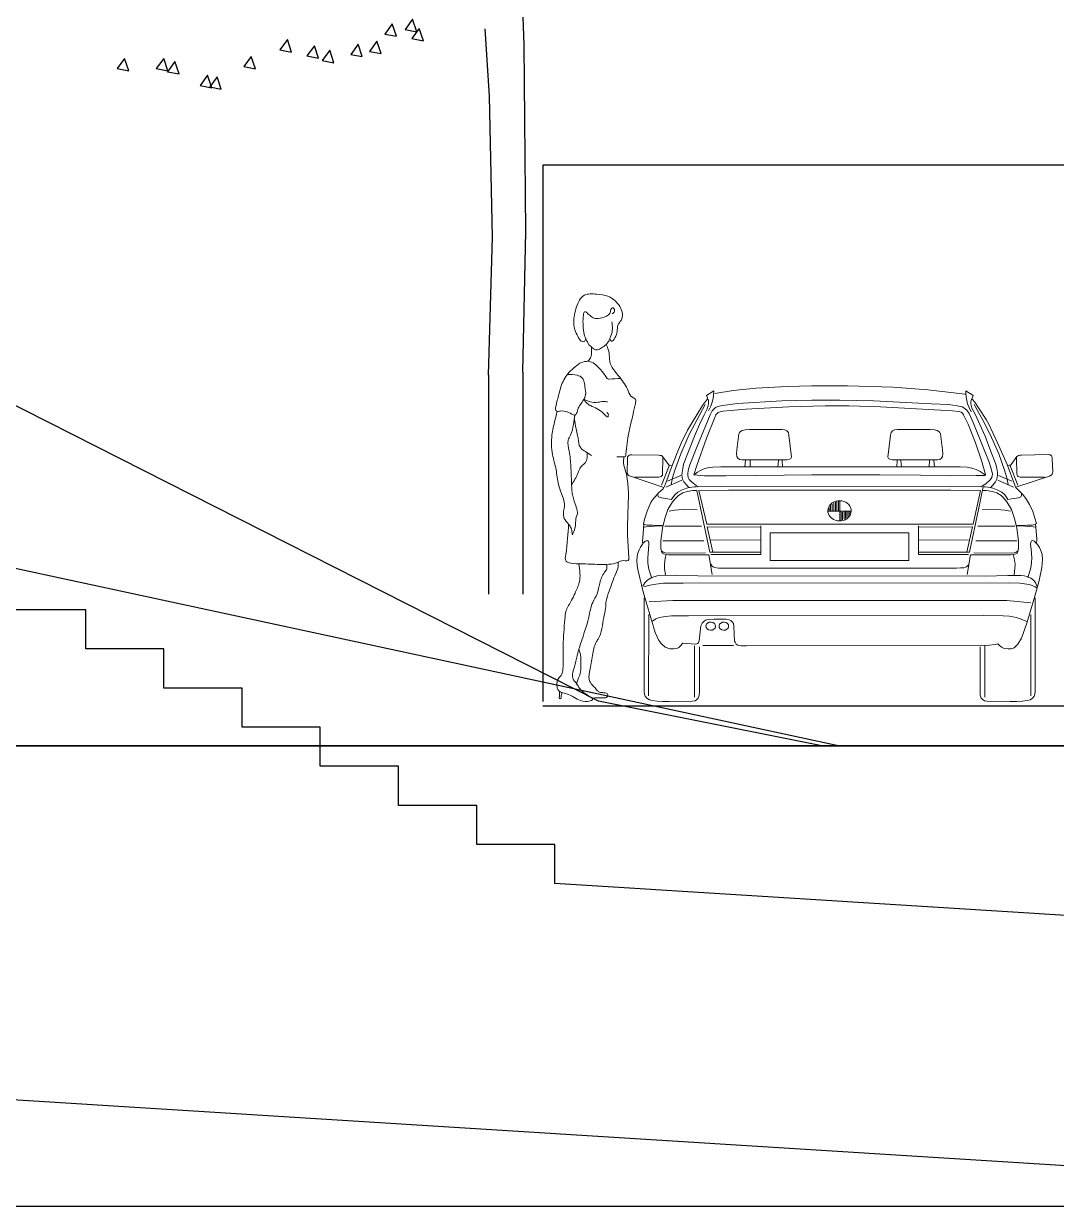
# Model space of a CAD drawing. Header units: millimetres. Extents: x 462666 to 1244237, y 2328025 to 3795663.
# Drawn here: x 885877 to 890500, y 2943224 to 2948516 of the extents above; entities that cross this region are included whole.
import ezdxf
from ezdxf.lldxf.tags import DXFTag

# ---------------------------------------------------------------- set-up
doc = ezdxf.new("R2010")
doc.units = ezdxf.units.MM
for name, color, linetype in [('MUR-POH', 64, 'Continuous'), ('MUR_POH', 64, 'Continuous'), ('PLO_LIN', 6, 'Continuous')]:
    doc.layers.add(name, color=color, linetype=linetype)
doc.layers.add('Srafy', color=8, linetype='Continuous', lineweight=5)
tags = doc.linetypes.add('DASHED', pattern=[0.75, 0.5, -0.25]).pattern_tags.tags
tags[6:7] = [DXFTag(74, 4), DXFTag(75, 0), DXFTag(340, '0'), DXFTag(46, 1.0), DXFTag(50, 0.0), DXFTag(44, 0.0), DXFTag(45, 0.0)]
tags[4:5] = [DXFTag(74, 4), DXFTag(75, 0), DXFTag(340, '0'), DXFTag(46, 1.0), DXFTag(50, 0.0), DXFTag(44, 0.0), DXFTag(45, 0.0)]

# ---------------------------------------------------------------- blocks, each defined once
blk = doc.blocks.new('strom14', base_point=(-17517.4, -64197.3))
at = {"color": 1}
for p, q in [((-17433.9, -62727.3), (-17439.4, -62602.7)), ((-17590.3, -62956.7), (-17609.5, -62654.5)), ((-17427.3, -63562), (-17433.9, -62727.3)), ((-17576.7, -63587.6), (-17590.3, -62956.7)), ((-17593.8, -64204.1), (-17576.7, -63587.6)), ((-17441, -64190.6), (-17427.3, -63562))]:
    blk.add_line(p, q, dxfattribs=at)
for points in [[(-18024.9, -62632.4), (-18058.3, -62678.3), (-18006.4, -62688.3)], [(-17933.8, -62611.9), (-17967.2, -62657.8), (-17915.3, -62667.8)], [(-17904.2, -62652.9), (-17937.6, -62698.8), (-17885.7, -62708.8)], [(-18494.2, -62703), (-18527.6, -62748.9), (-18475.7, -62758.9)], [(-18093.3, -62709.8), (-18126.7, -62755.7), (-18074.8, -62765.8)], [(-18373.5, -62730.3), (-18406.9, -62776.2), (-18355, -62786.3)], [(-18305.1, -62750.8), (-18338.5, -62796.7), (-18286.6, -62806.7)], [(-18177.6, -62723.5), (-18211, -62769.4), (-18159.1, -62779.4)], [(-19223.2, -62787.3), (-19256.6, -62833.1), (-19204.7, -62843.2)], [(-19047.8, -62787.3), (-19081.2, -62833.1), (-19029.3, -62843.2)], [(-18997.6, -62800.9), (-19031.1, -62846.8), (-18979.1, -62856.9)], [(-18655.9, -62778.2), (-18689.4, -62824), (-18637.4, -62834.1)], [(-18851.9, -62862.4), (-18885.3, -62908.3), (-18833.3, -62918.4)], [(-18808.6, -62869.3), (-18842, -62915.1), (-18790.1, -62925.2)]]:
    blk.add_lwpolyline(points, close=True, dxfattribs=at)
blk = doc.blocks.new('woman_side')
at = {"layer": 'Srafy'}
for points in [[(891842, 2988275.7), (891837.9, 2988213.8), (891833.7, 2988196.3), (891839.6, 2988189), (891855.3, 2988203.8), (891866, 2988233.1), (891869, 2988260.9), (891883.3, 2988282), (891889.3, 2988311.3), (891854.8, 2988370.9), (891823.2, 2988390.9), (891774.7, 2988399.3), (891718.9, 2988395.1), (891684.1, 2988342.5), (891671.5, 2988273.1), (891686.2, 2988217.3), (891718.4, 2988188.1), (891723.1, 2988192.6), (891724.8, 2988201.4)], [(891739.6, 2988172.5), (891715.9, 2988228.3), (891712.8, 2988268.5), (891714.8, 2988306.7), (891721, 2988321.2), (891729.3, 2988317), (891750, 2988299.5), (891767.6, 2988291.2), (891796.5, 2988293.3), (891832.7, 2988313.9), (891837.9, 2988330.5), (891844.1, 2988338.7), (891854.4, 2988327.4), (891846.1, 2988313.9), (891843, 2988312.9)], [(891734.2, 2988099.2), (891746, 2988113.5), (891750.8, 2988135.3), (891750.2, 2988163.6)], [(891739.6, 2988172.5), (891754.1, 2988160.1), (891765.5, 2988151.9), (891782, 2988151.9), (891800.6, 2988162.2), (891820.3, 2988178.7), (891830.6, 2988193.2), (891833.7, 2988196.3)], [(891817, 2988175), (891829.3, 2988137.7), (891832.4, 2988100.2), (891877, 2988027.6), (891915.2, 2987966.7), (891933.9, 2987938.2), (891947.7, 2987929.4), (891947.2, 2987911.1), (891936.9, 2987863.9), (891905, 2987683.2), (891902.5, 2987673.8), (891892.4, 2987672.1), (891863.9, 2987671.7)], [(891880.9, 2988022.7), (891829.5, 2988020), (891824.1, 2988020.5), (891818.1, 2988026.4), (891804.8, 2988045.7), (891775.1, 2988078.3), (891751.3, 2988095.6), (891727.6, 2988099), (891698.9, 2988090.2), (891671.1, 2988069.4), (891644.9, 2988043.2), (891627.1, 2988017), (891605.1, 2987952.9), (891591, 2987895.8), (891590.9, 2987880.8), (891594.1, 2987876.7), (891611.6, 2987876.4), (891669.6, 2987859.9), (891675.9, 2987858.2), (891681.1, 2987861.9), (891689.6, 2987883.1), (891715.7, 2987927.4), (891724.1, 2987948.3), (891721.2, 2987986.4), (891716.6, 2988012.4), (891710.1, 2988024.2), (891686.6, 2988036.6), (891642.7, 2988040.6)], [(891716.8, 2987929.2), (891727.4, 2987914.2), (891745.6, 2987900.8), (891807.2, 2987863.3), (891823.8, 2987850.5), (891825.3, 2987864), (891820, 2987870)], [(891716.8, 2987929.2), (891742.3, 2987918.7), (891781.1, 2987915.7), (891802, 2987919.3), (891821.7, 2987917.5)], [(891675.5, 2987858.2), (891669.8, 2987816.3), (891657, 2987769.2), (891646.3, 2987745.7), (891650.6, 2987697.6), (891658.1, 2987629.2), (891661.3, 2987557.1), (891664.5, 2987509), (891677.4, 2987461.9), (891687, 2987430.5), (891688.3, 2987418.5), (891685, 2987409.2), (891679.6, 2987378.3), (891678, 2987358.2), (891668, 2987328.9), (891665.7, 2987323.5), (891664.1, 2987330.4), (891659.5, 2987352), (891648.4, 2987370.6), (891628.6, 2987396), (891625.9, 2987414.9), (891626.4, 2987432.4), (891629.9, 2987447.3), (891628.9, 2987468.2), (891602.9, 2987548.1), (891592.2, 2987614.1), (891576.5, 2987682.2), (891573.7, 2987769.2), (891587.3, 2987834.3), (891597.4, 2987875.2)], [(891750.3, 2987678), (891723.3, 2987695), (891705.3, 2987708.9), (891696.3, 2987723.9), (891692.3, 2987746.9), (891688.3, 2987766.9), (891681.9, 2987797.7), (891673.6, 2987843.1)], [(891895.8, 2987672), (891894.3, 2987642.1), (891895.9, 2987633.6), (891906.8, 2987594), (891913.6, 2987425.1), (891918.2, 2987219.5), (891918.4, 2987214.9), (891917.9, 2987211.8), (891894, 2987207.3), (891866.6, 2987199.1), (891787.3, 2987190.3), (891705.6, 2987192.7), (891657.6, 2987195.9), (891637.1, 2987205.4), (891635.5, 2987234.7), (891648.4, 2987370.6)], [(891661.6, 2987546.5), (891689.6, 2987597.5), (891706.1, 2987629.6), (891724.1, 2987646.8), (891730.7, 2987690.2)], [(891694.2, 2987192.7), (891696, 2987109.6), (891677, 2987062.2), (891661.9, 2987030), (891637.2, 2986982.6), (891631.5, 2986944.7), (891624.2, 2986828.9), (891622.5, 2986720.7), (891617.9, 2986699.2), (891602.5, 2986679.3), (891596.4, 2986662.4), (891596.4, 2986644), (891599.5, 2986630.1), (891616.4, 2986617.9), (891639.4, 2986611.7), (891671.7, 2986596.4), (891700.9, 2986581), (891745.5, 2986579.5), (891754.7, 2986584.1), (891733.2, 2986605.6), (891694.8, 2986639.4), (891685.6, 2986654.7), (891666.7, 2986681.5), (891670.5, 2986718.2), (891696.6, 2986818.5), (891738.5, 2986954), (891756.3, 2987020.5), (891775.5, 2987058.1), (891787.5, 2987106.9), (891809.4, 2987155.1), (891819.2, 2987170.3), (891818.4, 2987190.3)], [(891751.8, 2986592.7), (891809.4, 2986594), (891818.5, 2986595.5), (891822.1, 2986599.8), (891824.3, 2986606.8), (891820.4, 2986612.8), (891811.3, 2986616.1), (891801.9, 2986616.6), (891791.8, 2986617.1), (891782.6, 2986620.9), (891773, 2986629.6), (891766.8, 2986637.8), (891753.5, 2986651.5), (891745.6, 2986662), (891741.6, 2986671.2), (891739.6, 2986689), (891741.6, 2986705.4), (891744.9, 2986722.5), (891756.8, 2986791.3), (891763.4, 2986822.2), (891771.3, 2986841.9), (891780.5, 2986856.4), (891805.6, 2986953.5), (891813.5, 2986993.6), (891816.8, 2987026.9), (891830, 2987070.3), (891859.1, 2987149.4), (891870.2, 2987179.8), (891869.5, 2987200.3)], [(891694.4, 2986811.2), (891702.8, 2986776.7), (891702.8, 2986729), (891701.6, 2986708.1), (891693.3, 2986683.4), (891686.2, 2986664.6), (891684.5, 2986656.1)], [(891607.4, 2986622.2), (891606.1, 2986593.6), (891606.1, 2986591.5), (891614.8, 2986591.3), (891615.1, 2986593.9), (891614.5, 2986600), (891619.7, 2986616.8)]]:
    blk.add_spline(points, degree=3, dxfattribs=at)
blk = doc.blocks.new('BMW_záď', base_point=(48926.8, 8342.9))
at = {"color": 0, "linetype": 'ByBlock', "lineweight": -2}
for p, q in [((47741.4, 9420.8), (47738.4, 9391.8)), ((47762.4, 9392.1), (47761.8, 9420.5)), ((47889.3, 9421.2), (47886.8, 9391.5)), ((47906.9, 9391.2), (47905.7, 9420.2)), ((48419.5, 9391.2), (48420.6, 9420.2)), ((48437, 9421.2), (48439.6, 9391.5)), ((48563.9, 9392.1), (48564.6, 9420.5)), ((48584.9, 9420.8), (48588, 9391.8)), ((47400.3, 9396.7), (47365.2, 9309.9)), ((48926.1, 9396.7), (48961.1, 9309.9)), ((47385.1, 9301), (47455.9, 9332.3)), ((47452.5, 9352.9), (47392.1, 9328.3)), ((48941.3, 9301), (48870.5, 9332.3)), ((48873.9, 9352.9), (48934.3, 9328.3)), ((48116.5, 9195.6), (48116.5, 9210.5)), ((48122.5, 9218.9), (48122.5, 9196.9)), ((48129.3, 9224.7), (48129.3, 9195.6)), ((48136.8, 9196.2), (48136.8, 9231.2)), ((48144.3, 9234.5), (48144.3, 9195.6)), ((48151, 9196.2), (48151, 9237.1)), ((48158.5, 9239), (48158.5, 9195.6)), ((48164.1, 9150.7), (48164.1, 9240.9)), ((48110.4, 9193.8), (48214.7, 9194.3)), ((48169, 9190.4), (48169, 9152.8)), ((48175.8, 9155.4), (48175.8, 9189.8)), ((48182.5, 9191.1), (48182.5, 9158.7)), ((48188.5, 9161.3), (48188.5, 9191.1)), ((48195.2, 9190.4), (48195.2, 9165.8)), ((48201.2, 9171), (48201.2, 9190.4)), ((48208, 9190.4), (48207.2, 9178.7)), ((47380.1, 9127.4), (47545.3, 9127)), ((48946.3, 9127.4), (48781.1, 9127)), ((47554.6, 9061.4), (47370.9, 9060.9)), ((47808.3, 9065.2), (47586.3, 9063.5)), ((48740.1, 9063.5), (48518, 9065.2)), ((48771.8, 9061.4), (48955.5, 9060.9)), ((47308.3, 8732.2), (47307.9, 8368.3)), ((49018.5, 8368.3), (49018.1, 8732.2)), ((47513.4, 8362.2), (47513.9, 8590.7)), ((47687.7, 8592.2), (47550.5, 8592.6)), ((48812.5, 8590.7), (48813, 8362.2))]:
    blk.add_line(p, q, dxfattribs=at)
at = {"color": 0, "linetype": 'ByBlock', "lineweight": -2, "flags": 128}
for points in [[(48724.8, 9717.9), (48557.9, 9737.1), (48401.9, 9748.2), (48197.5, 9754.7), (48038.4, 9755.2), (47928, 9752), (47787.3, 9744.2), (47686.1, 9733.3), (47604.1, 9720.1)], [(47576, 9643.1), (47586, 9663.4), (47592.5, 9681.6), (47596.2, 9698), (47598.7, 9714.5), (47599.5, 9732.6), (47566.3, 9711.7), (47570.8, 9701.1), (47571.4, 9698.4), (47571.4, 9696.1), (47570.1, 9693.9), (47567, 9690.3), (47549.4, 9667), (47523.3, 9624.8), (47481.8, 9556.1), (47453.8, 9498.4), (47436.3, 9455.2), (47409.2, 9386), (47389.7, 9332.7), (47380.5, 9309.1), (47376.7, 9299.7), (47375.1, 9296.6), (47372.5, 9293.6), (47360.4, 9283.4), (47353, 9277), (47336.7, 9258.2), (47325.9, 9244.9), (47318.3, 9232.5), (47312.2, 9219.3), (47301, 9193.5), (47291.8, 9167.1), (47286, 9144.7), (47284.3, 9137.8), (47286.8, 9136.2), (47281.9, 9074), (47281.2, 9061.9), (47281, 9054.8), (47281.8, 9048.8), (47280.5, 9045.9), (47271.5, 9032.9), (47265, 9021.2), (47259.7, 9006.1), (47256.7, 8993), (47255.1, 8973.7), (47256.1, 8952.2), (47259.3, 8932.6), (47283, 8833.5), (47299, 8782.9), (47337.7, 8651.2), (47345.4, 8631.9), (47354.3, 8615.4), (47363.9, 8601.5), (47382.4, 8585.9), (47403.2, 8578.1), (47420.3, 8577.8), (47434, 8579.6), (47443.3, 8584.6), (47453, 8593.9), (47459.5, 8603.3), (47518, 8598.9), (47524.2, 8599.9), (47528.5, 8602), (47531.6, 8606), (47533.8, 8613.5), (47542, 8681.6), (47548.1, 8693.3), (47555.2, 8701), (47563.2, 8706.1), (47574.7, 8709.7), (47599.1, 8711.4), (47651.8, 8711.3), (47669.1, 8708.3), (47676.6, 8704.3), (47682.8, 8697.6), (47687.1, 8690.8), (47690, 8677.2), (47692.5, 8612.9), (47694.8, 8607.4), (47699.5, 8599.6), (47706.7, 8594.8), (47721.5, 8592.1), (47745.5, 8591.3), (48796.2, 8592.2), (48833.6, 8594.7), (48858.6, 8597.2), (48870.4, 8600.5), (48876.2, 8594.7), (48887.7, 8585.6), (48900, 8580), (48916.8, 8577.4), (48931.2, 8578.2), (48943.6, 8583), (48960.9, 8598.2), (48977.1, 8625.2), (49001.2, 8693.5), (49036.7, 8813.1), (49055.8, 8883.8), (49068.6, 8941.9), (49071.5, 8977.2), (49069.2, 8999.4), (49064, 9017.6), (49057.6, 9031.7), (49048.3, 9045.5), (49044.4, 9048.9), (49044.3, 9053.2), (49046.2, 9059.6), (49045.2, 9070.2), (49039.3, 9136.8), (49043.5, 9138.1), (49037.1, 9162.9), (49027.2, 9193.2), (49013.1, 9224), (48999.7, 9246.3), (48982.9, 9268.4), (48969.5, 9282.5), (48955.3, 9295), (48951.8, 9298.7), (48947.1, 9310.5), (48912.2, 9402.4), (48869.9, 9499.5), (48830.9, 9583), (48818, 9603.8), (48787.9, 9651.3), (48767.8, 9681), (48754.3, 9696.9), (48760.2, 9711.7), (48727.5, 9732.7), (48727.4, 9719.1), (48730.7, 9696.7), (48735.6, 9674.7), (48740.7, 9660.7), (48751.6, 9639)], [(47573.7, 9695.1), (47575.3, 9689.5), (47575.9, 9682.8), (47575.6, 9675.5), (47574.4, 9667.4), (47569.7, 9651.9), (47556, 9624.6), (47535.2, 9581.3), (47512.6, 9530), (47486.7, 9460.4), (47464.7, 9403.6), (47460.5, 9385.6), (47457.3, 9367.5), (47456.5, 9354.7), (47459.8, 9336.6), (47466.1, 9325), (47478.3, 9310.5), (47487.6, 9300.4)], [(47528.4, 9303.1), (47639.4, 9303.9), (48174.2, 9306.6), (48657.7, 9304), (48795.4, 9302.2), (48817.6, 9316), (48837, 9333.6), (48844.2, 9344.3), (48846.2, 9351.6), (48846.7, 9359.8), (48843.1, 9378.6), (48831.7, 9413.7), (48760.8, 9590.2), (48742.3, 9630.3), (48732, 9645.2), (48723.7, 9652.7), (48711.3, 9660.9), (48689.5, 9666), (48650.3, 9670.7), (48574.5, 9674.9), (48315.7, 9687.9), (48164.4, 9691.2), (48037.8, 9690.3), (47903.7, 9687.5), (47705.7, 9675.6), (47637.9, 9667), (47618, 9662.2), (47607.5, 9657.3), (47600.6, 9651.5), (47592.2, 9642.3), (47583.5, 9625.2), (47523.1, 9481.1), (47492.7, 9401.3), (47486.6, 9381.9), (47483.6, 9364.3), (47483.2, 9354.5), (47484.2, 9344.9), (47488.8, 9335), (47499.8, 9324.9), (47512.7, 9314.8), (47528.4, 9303.1)], [(48752.7, 9695.1), (48751.1, 9689.5), (48750.5, 9682.8), (48750.8, 9675.5), (48751.9, 9667.4), (48756.6, 9651.9), (48770.4, 9624.6), (48791.1, 9581.3), (48813.8, 9530), (48839.7, 9460.4), (48861.7, 9403.6), (48865.9, 9385.6), (48869, 9367.5), (48869.9, 9354.7), (48866.6, 9336.6), (48860.3, 9325), (48848.1, 9310.5), (48838.7, 9300.4)], [(47409.5, 9313.6), (47415.5, 9343.1), (47425.5, 9377.9), (47451.4, 9450.4), (47489.5, 9536.4), (47523.1, 9601), (47560.9, 9671.1)], [(47603.8, 9613), (47566.5, 9521), (47523.2, 9398.8), (47510.2, 9356.7), (47558, 9352.4), (47654.1, 9351.6), (47790.4, 9354.1), (48038.2, 9357.1), (48343.2, 9356.4), (48525.5, 9354.6), (48660.7, 9352.6), (48774, 9353.2), (48806, 9353.5), (48812.7, 9353.7), (48816.2, 9355.6), (48816.2, 9358.5), (48798.4, 9420), (48770.3, 9499.1), (48738.1, 9583.4), (48716.6, 9625.7), (48712.4, 9631.9), (48706.1, 9636.8), (48696.1, 9640.3), (48667.8, 9643.3), (48346, 9660.8), (48203.7, 9665.2), (48097.5, 9665.4), (47934.9, 9660.2), (47742.3, 9650.1), (47640.2, 9641.7), (47628, 9639.2), (47619.6, 9635.7), (47614.1, 9631.2), (47608.8, 9624.6), (47603.8, 9613)], [(48916.9, 9313.6), (48910.9, 9343.1), (48900.9, 9377.9), (48875, 9450.4), (48836.8, 9536.4), (48803.3, 9601), (48765.5, 9671.1)], [(47744.6, 9423.2), (47725.5, 9423.8), (47715.3, 9425.9), (47707.5, 9430.7), (47703, 9438.8), (47701.3, 9450.5), (47703.3, 9468.2), (47711.6, 9539.8), (47714.7, 9546.2), (47719.5, 9551.2), (47727.3, 9555.3), (47739.3, 9558.2), (47757.9, 9559.6), (47904.2, 9559.6), (47918.3, 9557.7), (47926.9, 9554), (47933.6, 9545.6), (47935.8, 9534.3), (47947.1, 9435.7), (47945, 9430.2), (47938.9, 9426.5), (47928, 9424.4), (47744.6, 9423.2)], [(48581.7, 9423.2), (48600.9, 9423.8), (48611.1, 9425.9), (48618.9, 9430.7), (48623.4, 9438.8), (48625.1, 9450.5), (48623.1, 9468.2), (48614.7, 9539.8), (48611.7, 9546.2), (48606.9, 9551.2), (48599.1, 9555.3), (48587, 9558.2), (48568.5, 9559.6), (48422.2, 9559.6), (48408.1, 9557.7), (48399.5, 9554), (48392.8, 9545.6), (48390.6, 9534.3), (48379.3, 9435.7), (48381.4, 9430.2), (48387.4, 9426.5), (48398.4, 9424.4), (48581.7, 9423.2)], [(47376.5, 9300.3), (47226.1, 9350.3), (47217.9, 9354), (47214.5, 9358.2), (47212.3, 9362.7), (47211.2, 9369.1), (47213.2, 9428.1), (47214, 9434.9), (47217, 9440.7), (47221.4, 9444.7), (47225.5, 9446), (47232.2, 9446.4), (47351.5, 9444.1), (47359.1, 9443.5), (47365.3, 9442.4), (47368.9, 9440), (47371.5, 9437.3), (47397.5, 9402.6), (47400.5, 9399.8), (47404.9, 9398.3), (47412.9, 9396.6)], [(47246.4, 9346.7), (47354.2, 9346.7), (47360.3, 9346.9), (47364.6, 9348.7), (47367.7, 9351.4), (47369.6, 9355.8), (47370.2, 9361.6), (47371.6, 9432.1)], [(48951.5, 9301), (49101.9, 9351), (49110, 9354.7), (49113.5, 9358.9), (49115.7, 9363.4), (49116.8, 9369.8), (49114.8, 9428.8), (49114, 9435.7), (49111, 9441.4), (49106.6, 9445.4), (49102.5, 9446.7), (49095.7, 9447.1), (48976.5, 9444.8), (48968.9, 9444.3), (48962.7, 9443.1), (48959.1, 9440.8), (48956.5, 9438.1), (48930.5, 9403.3), (48927.5, 9400.5), (48923.1, 9399.1), (48915.1, 9397.4)], [(48954.8, 9432.1), (48956.2, 9361.6), (48956.8, 9355.8), (48958.7, 9351.4), (48961.8, 9348.7), (48966.1, 9346.9), (48972.2, 9346.7), (49080, 9346.7)], [(48814.4, 9356.6), (48805.4, 9363.2), (48791.5, 9371.7), (48773.9, 9380.1), (48755.2, 9386.8), (48733.6, 9390.6), (48701.7, 9391.9), (47631.7, 9392.1), (47595.4, 9391.4), (47572, 9388.2), (47551.8, 9382.1), (47536.5, 9374.6), (47526.1, 9367.9), (47513.8, 9358.4)], [(47520.8, 9302.7), (47511.6, 9302.6), (47500.9, 9301.8), (47490.3, 9300.1), (47478.1, 9296.7), (47454.9, 9288.4), (47438.3, 9278.5), (47424.5, 9266.7), (47414.5, 9253.6), (47410.8, 9246.5), (47393.7, 9248.7), (47363.4, 9253.6), (47352.8, 9257.9), (47349.5, 9264.7), (47348.9, 9271.5)], [(47592.1, 8910.5), (47577.2, 8998.7), (47397.6, 8998.6), (47384.6, 8999.8), (47374.6, 9002.4), (47368.4, 9006.7), (47365.3, 9013), (47362.7, 9028.7), (47362.9, 9061.4), (47370.3, 9118.5), (47380.6, 9160.6), (47394.6, 9201.4), (47414.7, 9235.4), (47429.3, 9252.9), (47441, 9263.7), (47460.6, 9276), (47480.8, 9282.3), (47505.7, 9286.3), (47524, 9286.3)], [(47524.2, 9286.3), (47541.6, 9202), (47582.1, 9010.4), (47807.9, 9010.3)], [(48793.1, 9286.4), (48761.1, 9135.9), (47567.7, 9135.5), (47533.2, 9286.4), (47665.1, 9288), (48661.3, 9288), (48793.1, 9286.4)], [(48518.5, 9010.3), (48744.2, 9010.4), (48784.7, 9202), (48805.6, 9302.7), (48814.8, 9302.6), (48825.5, 9301.8), (48836.1, 9300.1), (48848.3, 9296.7), (48871.5, 9288.4), (48888.1, 9278.5), (48901.9, 9266.7), (48911.8, 9253.6), (48915.6, 9246.5), (48932.7, 9248.7), (48963, 9253.6), (48973.5, 9257.9), (48976.9, 9264.7), (48977.5, 9271.5)], [(48802.4, 9286.3), (48820.7, 9286.3), (48845.6, 9282.3), (48865.8, 9276), (48885.4, 9263.7), (48897.1, 9252.9), (48911.7, 9235.4), (48931.8, 9201.4), (48945.8, 9160.6), (48956.1, 9118.5), (48963.5, 9061.4), (48963.7, 9028.7), (48961.1, 9013), (48958, 9006.7), (48951.8, 9002.4), (48941.8, 8999.8), (48928.7, 8998.6), (48749.2, 8998.7), (48734.3, 8910.5)], [(48169.9, 9150.9), (48178.8, 9152.8), (48187.2, 9155.9), (48194.8, 9160.2), (48201.5, 9165.6), (48206.9, 9171.9), (48211, 9178.9), (48213.6, 9186.5), (48214.7, 9194.3), (48214.2, 9202.2), (48212.1, 9209.8), (48208.5, 9217.1), (48203.5, 9223.7), (48197.3, 9229.4), (48190, 9234.1), (48181.8, 9237.7), (48173.1, 9239.9), (48164.1, 9240.9), (48155, 9240.4), (48146.1, 9238.6), (48137.7, 9235.5), (48130.1, 9231.2), (48123.5, 9225.8), (48118, 9219.5), (48113.9, 9212.4), (48111.3, 9204.9), (48110.2, 9197.1), (48110.7, 9189.2), (48112.8, 9181.5), (48116.4, 9174.3), (48121.4, 9167.7), (48127.6, 9162), (48134.9, 9157.3), (48143.1, 9153.7), (48151.8, 9151.4), (48160.8, 9150.5), (48169.9, 9150.9)], [(47525.1, 9200.4), (47468.7, 9200.9), (47441.6, 9200.3), (47423.4, 9198.8), (47399.1, 9194)], [(48927.2, 9194), (48903, 9198.8), (48884.7, 9200.3), (48857.7, 9200.9), (48801.2, 9200.4)], [(47288.2, 9122.4), (47296.2, 9124.4), (47312.8, 9125.5), (47333.1, 9127.1), (47366.8, 9128.3)], [(47370.5, 9129.5), (47324.8, 9130.8), (47301.3, 9132.1), (47289.3, 9134.4)], [(47809, 9122.7), (47569.2, 9123.6), (47594.9, 9010.4)], [(47586.2, 9000.4), (47809.9, 9000.6), (47809.9, 9128)], [(48740.1, 9000.4), (48516.5, 9000.6), (48516.5, 9128)], [(48517.4, 9122.7), (48757.2, 9123.6), (48731.5, 9010.4)], [(48955.8, 9129.5), (49001.5, 9130.8), (49025, 9132.1), (49037, 9134.4)], [(49038.2, 9122.4), (49030.1, 9124.4), (49013.5, 9125.5), (48993.3, 9127.1), (48959.5, 9128.3)], [(47283.5, 9050.7), (47288.1, 9056), (47292, 9059.2), (47297.8, 9061.8), (47301.8, 9062.8), (47304.9, 9061.2), (47306.8, 9058.9), (47308.4, 9053.9), (47308.8, 9046.1), (47306.9, 9023.5), (47303.9, 8985.8), (47304.3, 8964.7), (47305.6, 8950.2), (47308.6, 8934.9), (47321.1, 8897.9)], [(47851.8, 8973.1), (48472.5, 8973.1), (48472.5, 9097.2), (47851.8, 9097.2), (47851.8, 8973.1)], [(49005.2, 8897.9), (49017.8, 8934.9), (49020.8, 8950.2), (49022.1, 8964.7), (49022.5, 8985.8), (49019.5, 9023.5), (49017.6, 9046.1), (49018, 9053.9), (49019.6, 9058.9), (49021.5, 9061.2), (49024.6, 9062.8), (49028.6, 9061.8), (49034.4, 9059.2), (49038.3, 9056), (49042.9, 9050.7)], [(47366.8, 9014.6), (47373.6, 9010.1), (47382, 9007.7), (47395.3, 9006.8), (47563.1, 9007.1)], [(47382.7, 8908.5), (47379.2, 8938.2), (47378.6, 8957.4), (47382.2, 8983.4), (47386.4, 8998.1)], [(48763.3, 9007.1), (48931.1, 9006.8), (48944.4, 9007.7), (48952.8, 9010.1), (48959.5, 9014.6)], [(48940, 8998.1), (48944.2, 8983.4), (48947.8, 8957.4), (48947.2, 8938.2), (48943.7, 8908.5)], [(47583.7, 8962.9), (47586, 8957.4), (47590.2, 8949.6), (47596.1, 8944.4), (47602.9, 8941.5), (47611.2, 8940.2), (47620.1, 8939.6), (47631.7, 8939.4), (48685.2, 8939.3), (48703.6, 8939.9), (48718.7, 8941), (48725.7, 8942.8), (48731, 8945.5), (48735.4, 8948.7), (48738.5, 8952.6), (48741.9, 8961.1)], [(49044.9, 8859), (49038.9, 8874.6), (49030.6, 8885.1), (49018.6, 8893.8), (49001.9, 8901), (48988.9, 8904.3), (48973.9, 8906.6), (48955.7, 8906.7), (48915.8, 8905.9), (48813.8, 8903.7), (47528, 8904.2), (47426, 8905.4), (47377.4, 8907.1), (47346.3, 8904.5), (47323, 8896.6), (47304.5, 8886.7), (47290.9, 8873), (47282.2, 8858)], [(47288.1, 8855.5), (47305.4, 8861), (47340.6, 8867.7), (47375.2, 8871.3), (47463, 8872.5), (48918.5, 8872.7), (48969.2, 8871.8), (48991, 8869.4), (49011.8, 8865.9), (49024, 8862), (49038.6, 8855.8), (49045.6, 8851.3)], [(47535.2, 8586.6), (47535.1, 8384.5), (47534.2, 8370.8), (47530, 8357.8), (47521.7, 8349.2), (47515.7, 8345.8), (47503.2, 8343.3), (47399.6, 8342.9), (47369.6, 8343), (47345.8, 8344.3), (47324.1, 8346.3), (47311.2, 8350.2), (47299.8, 8358), (47293.1, 8366.4), (47289.6, 8375.6), (47287.7, 8385.2), (47288, 8806.9)], [(47310.2, 8788.3), (47415.9, 8795), (48911.4, 8794.2), (49017.9, 8784.2)], [(49038.4, 8806.9), (49038.7, 8385.2), (49036.8, 8375.6), (49033.3, 8366.4), (49026.6, 8358), (49015.2, 8350.2), (49002.3, 8346.3), (48980.5, 8344.3), (48956.7, 8343), (48926.8, 8342.9), (48823.2, 8343.3), (48810.7, 8345.8), (48804.7, 8349.2), (48796.4, 8357.8), (48792.2, 8370.8), (48791.3, 8384.5), (48791.2, 8586.6)], [(49000.5, 8700.7), (48983.1, 8708.5), (48955, 8717.7), (48922.1, 8723.5), (48894.2, 8725.9), (48805.6, 8726.5), (47485.8, 8726.2), (47410.1, 8725.3), (47383.5, 8723.1), (47357.1, 8717.8), (47340.1, 8711.5), (47325.5, 8701.4)], [(47587.6, 8697.8), (47579.3, 8696.9), (47572.1, 8693.4), (47566.9, 8687.7), (47564.7, 8680.8), (47565.7, 8673.6), (47569.8, 8667.3), (47576.4, 8662.8), (47584.4, 8660.9), (47592.7, 8661.8), (47600, 8665.3), (47605.1, 8671), (47607.4, 8678), (47606.4, 8685.1), (47602.3, 8691.4), (47595.7, 8695.9), (47587.6, 8697.8)], [(47646.2, 8697.9), (47637.9, 8697), (47630.7, 8693.4), (47625.5, 8687.7), (47623.3, 8680.8), (47624.3, 8673.6), (47628.4, 8667.3), (47635, 8662.9), (47643, 8660.9), (47651.3, 8661.8), (47658.6, 8665.4), (47663.7, 8671), (47666, 8678), (47665, 8685.2), (47660.9, 8691.5), (47654.3, 8695.9), (47646.2, 8697.9)]]:
    blk.add_lwpolyline(points, dxfattribs=at)

msp = doc.modelspace()

# ---------------------------------------------------------------- linework, layer by layer
at = {"layer": 'MUR-POH', "color": 1}
for points in [[(893200.7, 2945483.9), (893200.7, 2947883.9), (888200.7, 2947883.9), (888200.7, 2945483.9)], [(887958.5, 2946944.2), (887958.5, 2945964.1)], [(888111.3, 2946957.7), (888111.3, 2945964.1)], [(893450.7, 2945284.4), (838481.3, 2945284.4)]]:
    msp.add_lwpolyline(points, dxfattribs=at)
at = {"layer": 'MUR-POH', "color": 6}
for points in [[(893450.7, 2943224.4), (851770, 2943224.4), (851770, 2945470)], [(893450.7, 2943224.4), (884468.3, 2943785.8), (883030.6, 2943785.8), (874048.1, 2944347.2), (872610.4, 2944347.2), (863627.9, 2944908.6), (862190.2, 2944908.6), (853207.7, 2945470), (851770, 2945470)], [(888200.7, 2945464.4), (893450.7, 2945464.4)]]:
    msp.add_lwpolyline(points, dxfattribs=at)
at = {"layer": 'MUR_POH', "color": 8, "linetype": 'DASHED', "ltscale": 250, "flags": 128}
msp.add_lwpolyline([(893450.7, 2945284.4), (889450.7, 2945284.4), (888450.7, 2945484.4), (884699.2, 2947384.4)], dxfattribs=at)
at = {"layer": 'PLO_LIN', "color": 6}
for points in [[(877597.3, 2947855.1), (889531, 2945284.4)], [(893450.7, 2944343.6), (888255.3, 2944668.4), (888255.3, 2944843.4), (887905.3, 2944843.4), (887905.3, 2945018.4), (887555.3, 2945018.4), (887555.3, 2945193.4), (887205.3, 2945193.4), (887205.3, 2945368.4), (886855.3, 2945368.4), (886855.3, 2945543.4), (886505.3, 2945543.4), (886505.3, 2945718.4), (886155.3, 2945718.4), (886155.3, 2945893.4), (885805.3, 2945893.4)], [(883597.3, 2945284.4), (947174.4, 2945284.4)]]:
    msp.add_lwpolyline(points, dxfattribs=at)

# ---------------------------------------------------------------- block references
at = {"layer": 'MUR-POH', "color": 6}
msp.add_blockref('strom14', (888034.9, 2946950.9), dxfattribs=at)
at = {"layer": 'MUR-POH', "color": 1}
msp.add_blockref('woman_side', (-3331.7, -41093.7), dxfattribs=at)
at = {"layer": 'Srafy'}
msp.add_blockref('BMW_záď', (890293.7, 2945483.9), dxfattribs=at)

doc.saveas('drawing.dxf')
